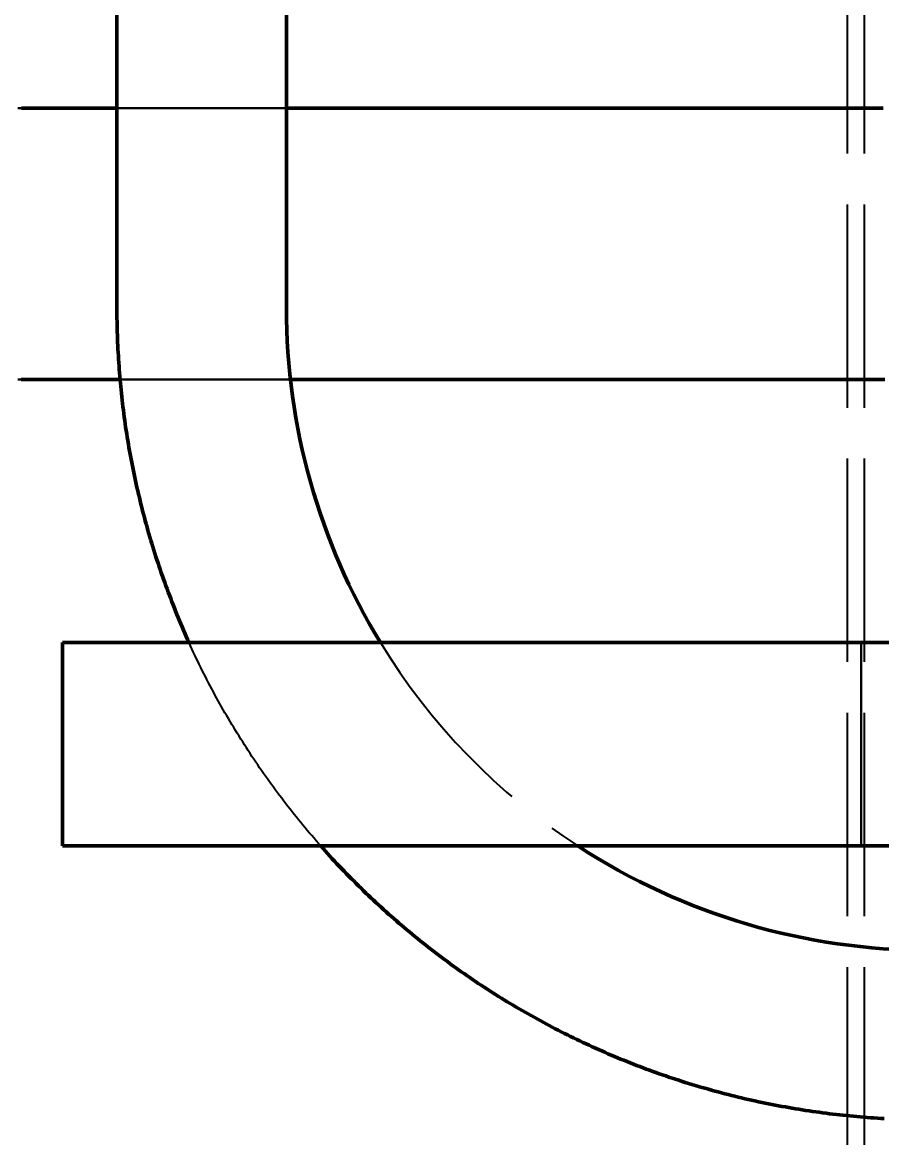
# Model space of a CAD drawing. Header units: millimetres. Extents: x 0 to 594, y 0 to 420.
# Drawn here: x 82.13 to 94.8, y 276.55 to 293.01 of the extents above; entities that cross this region are included whole.
import ezdxf

# ---------------------------------------------------------------- set-up
doc = ezdxf.new("R2010")
doc.units = ezdxf.units.MM
doc.linetypes.add('ISO02-TRAZOS', pattern=[3.75, 3, -0.75])
for name, color, linetype, lineweight in [('01-VISIBLE', 7, 'CONTINUOUS', 50), ('02-OCULTA', 4, 'ISO02-TRAZOS', 25), ('04-COTA', 3, 'CONTINUOUS', 25)]:
    doc.layers.add(name, color=color, linetype=linetype, lineweight=lineweight)
doc.styles.add('ISO3098', font='isocpeur.ttf')
doc.dimstyles.new('FLAMA-ISO', dxfattribs={"dimtxt": 3.5, "dimasz": 3, "dimexe": 2, "dimexo": 1, "dimgap": 1, "dimtad": 1, "dimdec": 1, "dimtxsty": 'ISO3098', "dimcen": 2.5, "dimclrd": 3, "dimclre": 3, "dimclrt": 3, "dimazin": 3, "dimtfac": 1, "dimtmove": 0, "dimatfit": 3, "dimlwd": 25, "dimlwe": 25})

msp = doc.modelspace()

# ---------------------------------------------------------------- linework, layer by layer
at = {"layer": '01-VISIBLE'}
for p, q in [((83.525, 288.791), (83.525, 313.833)), ((86.025, 288.791), (86.025, 313.833)), ((82.725, 280.856), (82.725, 283.856)), ((82.725, 283.856), (108.275, 283.856)), ((82.725, 280.856), (108.275, 280.856))]:
    msp.add_line(p, q, dxfattribs=at)
for points in [[(82.119, 291.74), (82.169, 291.74), (82.219, 291.74), (82.269, 291.74), (82.32, 291.74), (82.37, 291.74), (82.42, 291.74), (82.47, 291.74), (82.52, 291.74), (82.571, 291.74), (82.621, 291.74), (82.671, 291.74), (82.721, 291.74), (82.772, 291.74), (82.822, 291.74), (82.872, 291.74), (82.922, 291.74), (82.972, 291.74), (83.023, 291.74), (83.073, 291.74), (83.123, 291.74), (83.173, 291.74), (83.224, 291.74), (83.274, 291.74), (83.324, 291.74), (83.374, 291.74), (83.425, 291.74), (83.475, 291.74), (83.525, 291.74)], [(86.025, 291.74), (86.075, 291.74), (86.125, 291.74), (86.175, 291.74), (86.225, 291.74), (86.275, 291.74), (86.325, 291.74), (86.375, 291.74), (86.425, 291.74), (86.475, 291.74), (86.525, 291.74), (86.575, 291.74), (86.625, 291.74), (86.675, 291.74), (86.725, 291.74), (86.775, 291.74), (86.825, 291.74), (86.875, 291.74), (86.925, 291.74), (86.975, 291.74), (87.025, 291.74), (87.075, 291.74), (87.125, 291.74), (87.175, 291.74), (87.225, 291.74), (87.275, 291.74), (87.325, 291.74), (87.375, 291.74), (87.425, 291.74), (87.475, 291.74), (87.525, 291.74), (87.575, 291.74), (87.625, 291.74), (87.675, 291.74), (87.725, 291.74), (87.775, 291.74), (87.825, 291.74), (87.875, 291.74), (87.925, 291.74), (87.975, 291.74), (88.025, 291.74), (88.075, 291.74), (88.125, 291.74), (88.175, 291.74), (88.225, 291.74), (88.275, 291.74), (88.325, 291.74), (88.375, 291.74), (88.425, 291.74), (88.475, 291.74), (88.525, 291.74), (88.575, 291.74), (88.625, 291.74), (88.675, 291.74), (88.725, 291.74), (88.775, 291.74), (88.825, 291.74), (88.875, 291.74), (88.925, 291.74), (88.975, 291.74), (89.025, 291.74), (89.075, 291.74), (89.125, 291.74), (89.175, 291.74), (89.225, 291.74), (89.275, 291.74), (89.325, 291.74), (89.375, 291.74), (89.425, 291.74), (89.475, 291.74), (89.525, 291.74), (89.575, 291.74), (89.625, 291.74), (89.675, 291.74), (89.725, 291.74), (89.775, 291.74), (89.825, 291.74), (89.875, 291.74), (89.925, 291.74), (89.975, 291.74), (90.025, 291.74), (90.075, 291.74), (90.125, 291.74), (90.175, 291.74), (90.225, 291.74), (90.275, 291.74), (90.325, 291.74), (90.375, 291.74), (90.425, 291.74), (90.475, 291.74), (90.525, 291.74), (90.575, 291.74), (90.625, 291.74), (90.675, 291.74), (90.725, 291.74), (90.775, 291.74), (90.825, 291.74), (90.875, 291.74), (90.925, 291.74), (90.975, 291.74), (91.025, 291.74), (91.075, 291.74), (91.125, 291.74), (91.175, 291.74), (91.225, 291.74), (91.275, 291.74), (91.325, 291.74), (91.375, 291.74), (91.425, 291.74), (91.475, 291.74), (91.525, 291.74), (91.575, 291.74), (91.625, 291.74), (91.675, 291.74), (91.725, 291.74), (91.775, 291.74), (91.825, 291.74), (91.875, 291.74), (91.925, 291.74), (91.975, 291.74), (92.025, 291.74), (92.075, 291.74), (92.125, 291.74), (92.175, 291.74), (92.225, 291.74), (92.275, 291.74), (92.325, 291.74), (92.375, 291.74), (92.425, 291.74), (92.475, 291.74), (92.525, 291.74), (92.575, 291.74), (92.625, 291.74), (92.675, 291.74), (92.725, 291.74), (92.775, 291.74), (92.825, 291.74), (92.875, 291.74), (92.925, 291.74), (92.975, 291.74), (93.025, 291.74), (93.075, 291.74), (93.125, 291.74), (93.175, 291.74), (93.225, 291.74), (93.275, 291.74), (93.325, 291.74), (93.375, 291.74), (93.425, 291.74), (93.475, 291.74), (93.525, 291.74), (93.575, 291.74), (93.625, 291.74), (93.675, 291.74), (93.725, 291.74), (93.775, 291.74), (93.825, 291.74), (93.875, 291.74), (93.925, 291.74), (93.975, 291.74), (94.025, 291.74), (94.075, 291.74), (94.125, 291.74), (94.175, 291.74), (94.225, 291.74), (94.275, 291.74), (94.325, 291.74), (94.375, 291.74), (94.425, 291.74), (94.475, 291.74), (94.525, 291.74), (94.575, 291.74), (94.625, 291.74), (94.675, 291.74), (94.725, 291.74), (94.775, 291.74), (94.825, 291.74)], [(84.589, 283.856), (84.568, 283.902), (84.548, 283.948), (84.528, 283.994), (84.508, 284.04), (84.488, 284.087), (84.468, 284.133), (84.449, 284.179), (84.429, 284.226), (84.41, 284.272), (84.391, 284.319), (84.373, 284.366), (84.354, 284.413), (84.336, 284.46), (84.318, 284.507), (84.3, 284.554), (84.282, 284.601), (84.264, 284.648), (84.247, 284.695), (84.23, 284.743), (84.213, 284.79), (84.196, 284.838), (84.18, 284.885), (84.164, 284.933), (84.147, 284.981), (84.132, 285.028), (84.116, 285.076), (84.1, 285.124), (84.085, 285.172), (84.07, 285.22), (84.055, 285.268), (84.04, 285.316), (84.026, 285.365), (84.011, 285.413), (83.997, 285.461), (83.983, 285.51), (83.97, 285.558), (83.956, 285.607), (83.943, 285.655), (83.93, 285.704), (83.917, 285.752), (83.904, 285.801), (83.892, 285.85), (83.88, 285.899), (83.867, 285.948), (83.856, 285.997), (83.844, 286.046), (83.833, 286.095), (83.821, 286.144), (83.81, 286.193), (83.799, 286.242), (83.789, 286.291), (83.778, 286.341), (83.768, 286.39), (83.758, 286.439), (83.748, 286.489), (83.739, 286.538), (83.729, 286.588), (83.72, 286.637), (83.711, 286.687), (83.703, 286.736), (83.694, 286.786), (83.686, 286.836), (83.678, 286.885), (83.67, 286.935), (83.662, 286.985), (83.654, 287.035), (83.647, 287.085), (83.64, 287.134), (83.633, 287.184), (83.627, 287.234), (83.62, 287.284), (83.614, 287.334), (83.608, 287.384), (83.602, 287.434), (83.597, 287.484), (83.591, 287.534), (83.586, 287.584), (83.581, 287.634), (83.576, 287.685), (83.572, 287.735), (83.567, 287.785), (83.563, 287.835), (83.559, 287.885), (83.556, 287.936), (83.552, 287.986), (83.549, 288.036), (83.546, 288.086), (83.543, 288.137), (83.54, 288.187), (83.538, 288.237), (83.536, 288.288), (83.534, 288.338), (83.532, 288.388), (83.53, 288.439), (83.529, 288.489), (83.528, 288.539), (83.527, 288.59), (83.526, 288.64), (83.525, 288.69), (83.525, 288.741), (83.525, 288.791)], [(82.115, 287.74), (82.166, 287.74), (82.216, 287.74), (82.266, 287.74), (82.316, 287.74), (82.366, 287.74), (82.417, 287.74), (82.467, 287.74), (82.517, 287.74), (82.567, 287.74), (82.617, 287.74), (82.668, 287.74), (82.718, 287.74), (82.768, 287.74), (82.818, 287.74), (82.868, 287.74), (82.919, 287.74), (82.969, 287.74), (83.019, 287.74), (83.069, 287.74), (83.119, 287.74), (83.17, 287.74), (83.22, 287.74), (83.27, 287.74), (83.32, 287.74), (83.37, 287.74), (83.421, 287.74), (83.471, 287.74), (83.521, 287.74), (83.571, 287.74)], [(86.083, 287.74), (86.134, 287.74), (86.184, 287.74), (86.234, 287.74), (86.284, 287.74), (86.334, 287.74), (86.384, 287.74), (86.434, 287.74), (86.484, 287.74), (86.534, 287.74), (86.584, 287.74), (86.634, 287.74), (86.685, 287.74), (86.735, 287.74), (86.785, 287.74), (86.835, 287.74), (86.885, 287.74), (86.935, 287.74), (86.985, 287.74), (87.035, 287.74), (87.085, 287.74), (87.135, 287.74), (87.185, 287.74), (87.235, 287.74), (87.286, 287.74), (87.336, 287.74), (87.386, 287.74), (87.436, 287.74), (87.486, 287.74), (87.536, 287.74), (87.586, 287.74), (87.636, 287.74), (87.686, 287.74), (87.736, 287.74), (87.786, 287.74), (87.837, 287.74), (87.887, 287.74), (87.937, 287.74), (87.987, 287.74), (88.037, 287.74), (88.087, 287.74), (88.137, 287.74), (88.187, 287.74), (88.237, 287.74), (88.287, 287.74), (88.337, 287.74), (88.388, 287.74), (88.438, 287.74), (88.488, 287.74), (88.538, 287.74), (88.588, 287.74), (88.638, 287.74), (88.688, 287.74), (88.738, 287.74), (88.788, 287.74), (88.838, 287.74), (88.888, 287.74), (88.938, 287.74), (88.989, 287.74), (89.039, 287.74), (89.089, 287.74), (89.139, 287.74), (89.189, 287.74), (89.239, 287.74), (89.289, 287.74), (89.339, 287.74), (89.389, 287.74), (89.439, 287.74), (89.489, 287.74), (89.54, 287.74), (89.59, 287.74), (89.64, 287.74), (89.69, 287.74), (89.74, 287.74), (89.79, 287.74), (89.84, 287.74), (89.89, 287.74), (89.94, 287.74), (89.99, 287.74), (90.04, 287.74), (90.091, 287.74), (90.141, 287.74), (90.191, 287.74), (90.241, 287.74), (90.291, 287.74), (90.341, 287.74), (90.391, 287.74), (90.441, 287.74), (90.491, 287.74), (90.541, 287.74), (90.591, 287.74), (90.641, 287.74), (90.692, 287.74), (90.742, 287.74), (90.792, 287.74), (90.842, 287.74), (90.892, 287.74), (90.942, 287.74), (90.992, 287.74), (91.042, 287.74), (91.092, 287.74), (91.142, 287.74), (91.192, 287.74), (91.243, 287.74), (91.293, 287.74), (91.343, 287.74), (91.393, 287.74), (91.443, 287.74), (91.493, 287.74), (91.543, 287.74), (91.593, 287.74), (91.643, 287.74), (91.693, 287.74), (91.743, 287.74), (91.793, 287.74), (91.844, 287.74), (91.894, 287.74), (91.944, 287.74), (91.994, 287.74), (92.044, 287.74), (92.094, 287.74), (92.144, 287.74), (92.194, 287.74), (92.244, 287.74), (92.294, 287.74), (92.344, 287.74), (92.395, 287.74), (92.445, 287.74), (92.495, 287.74), (92.545, 287.74), (92.595, 287.74), (92.645, 287.74), (92.695, 287.74), (92.745, 287.74), (92.795, 287.74), (92.845, 287.74), (92.895, 287.74), (92.946, 287.74), (92.996, 287.74), (93.046, 287.74), (93.096, 287.74), (93.146, 287.74), (93.196, 287.74), (93.246, 287.74), (93.296, 287.74), (93.346, 287.74), (93.396, 287.74), (93.446, 287.74), (93.496, 287.74), (93.547, 287.74), (93.597, 287.74), (93.647, 287.74), (93.697, 287.74), (93.747, 287.74), (93.797, 287.74), (93.847, 287.74), (93.897, 287.74), (93.947, 287.74), (93.997, 287.74), (94.047, 287.74), (94.098, 287.74), (94.148, 287.74), (94.198, 287.74), (94.248, 287.74), (94.298, 287.74), (94.348, 287.74), (94.398, 287.74), (94.448, 287.74), (94.498, 287.74), (94.548, 287.74), (94.598, 287.74), (94.649, 287.74), (94.699, 287.74), (94.749, 287.74), (94.799, 287.74), (94.849, 287.74)], [(94.841, 276.834), (94.791, 276.837), (94.74, 276.84), (94.69, 276.843), (94.639, 276.847), (94.589, 276.851), (94.538, 276.855), (94.488, 276.859), (94.437, 276.863), (94.387, 276.868), (94.336, 276.873), (94.286, 276.878), (94.235, 276.883), (94.185, 276.888), (94.135, 276.894), (94.084, 276.9), (94.034, 276.906), (93.984, 276.912), (93.933, 276.919), (93.883, 276.926), (93.833, 276.933), (93.783, 276.94), (93.733, 276.947), (93.682, 276.955), (93.632, 276.963), (93.582, 276.971), (93.532, 276.979), (93.482, 276.987), (93.432, 276.996), (93.383, 277.005), (93.333, 277.014), (93.283, 277.023), (93.233, 277.033), (93.183, 277.042), (93.134, 277.052), (93.084, 277.062), (93.034, 277.073), (92.985, 277.083), (92.935, 277.094), (92.886, 277.105), (92.836, 277.116), (92.787, 277.127), (92.738, 277.139), (92.688, 277.151), (92.639, 277.163), (92.59, 277.175), (92.541, 277.187), (92.492, 277.2), (92.443, 277.213), (92.394, 277.226), (92.345, 277.239), (92.296, 277.253), (92.247, 277.266), (92.198, 277.28), (92.15, 277.294), (92.101, 277.309), (92.052, 277.323), (92.004, 277.338), (91.955, 277.353), (91.907, 277.368), (91.859, 277.383), (91.811, 277.399), (91.762, 277.414), (91.714, 277.43), (91.666, 277.446), (91.618, 277.463), (91.57, 277.479), (91.522, 277.496), (91.475, 277.513), (91.427, 277.53), (91.379, 277.547), (91.332, 277.565), (91.284, 277.583), (91.237, 277.601), (91.19, 277.619), (91.142, 277.637), (91.095, 277.656), (91.048, 277.674), (91.001, 277.693), (90.954, 277.712), (90.907, 277.732), (90.861, 277.751), (90.814, 277.771), (90.767, 277.791), (90.721, 277.811), (90.674, 277.831), (90.628, 277.852), (90.582, 277.873), (90.536, 277.894), (90.489, 277.915), (90.443, 277.936), (90.398, 277.957), (90.352, 277.979), (90.306, 278.001), (90.26, 278.023), (90.215, 278.045), (90.169, 278.068), (90.124, 278.09), (90.079, 278.113), (90.034, 278.136), (89.989, 278.16), (89.944, 278.183), (89.899, 278.207), (89.854, 278.23), (89.81, 278.254), (89.765, 278.279), (89.721, 278.303), (89.676, 278.328), (89.632, 278.352), (89.588, 278.377), (89.544, 278.402), (89.5, 278.428), (89.456, 278.453), (89.412, 278.479), (89.369, 278.505), (89.325, 278.531), (89.282, 278.557), (89.239, 278.583), (89.196, 278.61), (89.153, 278.637), (89.11, 278.664), (89.067, 278.691), (89.024, 278.718), (88.982, 278.746), (88.939, 278.773), (88.897, 278.801), (88.855, 278.829), (88.812, 278.857), (88.77, 278.886), (88.729, 278.914), (88.687, 278.943), (88.645, 278.972), (88.604, 279.001), (88.562, 279.03), (88.521, 279.06), (88.48, 279.089), (88.439, 279.119), (88.398, 279.149), (88.357, 279.179), (88.317, 279.21), (88.276, 279.24), (88.236, 279.271), (88.196, 279.302), (88.156, 279.333), (88.116, 279.364), (88.076, 279.395), (88.036, 279.427), (87.997, 279.458), (87.957, 279.49), (87.918, 279.522), (87.879, 279.554), (87.84, 279.587), (87.801, 279.619), (87.762, 279.652), (87.723, 279.685), (87.685, 279.718), (87.647, 279.751), (87.608, 279.784), (87.57, 279.818), (87.532, 279.851), (87.495, 279.885), (87.457, 279.919), (87.42, 279.953), (87.382, 279.987), (87.345, 280.022), (87.308, 280.056), (87.271, 280.091), (87.234, 280.126), (87.198, 280.161), (87.161, 280.196), (87.125, 280.232), (87.089, 280.267), (87.053, 280.303), (87.017, 280.339), (86.981, 280.375), (86.946, 280.411), (86.91, 280.447), (86.875, 280.484), (86.84, 280.52), (86.805, 280.557), (86.77, 280.594), (86.736, 280.631), (86.701, 280.668), (86.667, 280.705), (86.633, 280.743), (86.599, 280.78), (86.565, 280.818), (86.531, 280.856)]]:
    msp.add_lwpolyline(points, dxfattribs=at)
for start, end in [(180, -148.6111), (-123.1264, -56.8736)]:
    msp.add_arc((95.5, 288.791), 9.475, start, end, dxfattribs=at)
at = {"layer": '02-OCULTA'}
for p, q in [((94.3, 257.32), (94.3, 358.898)), ((94.55, 257.32), (94.55, 358.898)), ((82.725, 280.856), (82.725, 283.856)), ((82.725, 283.856), (94.5, 283.856)), ((94.5, 283.856), (96.5, 283.856)), ((94.5, 283.856), (94.5, 280.856)), ((94.5, 280.856), (94.5, 283.856)), ((82.725, 280.856), (94.5, 280.856)), ((94.5, 280.856), (96.5, 280.856))]:
    msp.add_line(p, q, dxfattribs=at)
for points in [[(82.066, 291.74), (82.163, 291.74), (82.26, 291.74), (82.358, 291.74), (82.455, 291.74), (82.553, 291.74), (82.65, 291.74), (82.747, 291.74), (82.845, 291.74), (82.942, 291.74), (83.039, 291.74), (83.137, 291.74), (83.234, 291.74), (83.331, 291.74), (83.429, 291.74), (83.526, 291.74), (83.623, 291.74), (83.721, 291.74), (83.818, 291.74), (83.915, 291.74), (84.013, 291.74), (84.11, 291.74), (84.207, 291.74), (84.305, 291.74), (84.402, 291.74), (84.499, 291.74), (84.597, 291.74), (84.694, 291.74), (84.792, 291.74), (84.889, 291.74), (84.986, 291.74), (85.084, 291.74), (85.181, 291.74), (85.278, 291.74), (85.376, 291.74), (85.473, 291.74), (85.57, 291.74), (85.668, 291.74), (85.765, 291.74), (85.862, 291.74), (85.96, 291.74), (86.057, 291.74), (86.154, 291.74), (86.252, 291.74), (86.349, 291.74), (86.446, 291.74), (86.544, 291.74), (86.641, 291.74), (86.739, 291.74), (86.836, 291.74), (86.933, 291.74), (87.031, 291.74), (87.128, 291.74), (87.225, 291.74), (87.323, 291.74), (87.42, 291.74), (87.517, 291.74), (87.615, 291.74), (87.712, 291.74), (87.809, 291.74), (87.907, 291.74), (88.004, 291.74), (88.101, 291.74), (88.199, 291.74), (88.296, 291.74), (88.393, 291.74), (88.491, 291.74), (88.588, 291.74), (88.686, 291.74), (88.783, 291.74), (88.88, 291.74), (88.978, 291.74), (89.075, 291.74), (89.172, 291.74), (89.27, 291.74), (89.367, 291.74), (89.464, 291.74), (89.562, 291.74), (89.659, 291.74), (89.756, 291.74), (89.854, 291.74), (89.951, 291.74), (90.048, 291.74), (90.146, 291.74), (90.243, 291.74), (90.34, 291.74), (90.438, 291.74), (90.535, 291.74), (90.633, 291.74), (90.73, 291.74), (90.827, 291.74), (90.925, 291.74), (91.022, 291.74), (91.119, 291.74), (91.217, 291.74), (91.314, 291.74), (91.411, 291.74), (91.509, 291.74), (91.606, 291.74), (91.703, 291.74), (91.801, 291.74), (91.898, 291.74), (91.995, 291.74), (92.093, 291.74), (92.19, 291.74), (92.287, 291.74), (92.385, 291.74), (92.482, 291.74), (92.58, 291.74), (92.677, 291.74), (92.774, 291.74), (92.872, 291.74), (92.969, 291.74), (93.066, 291.74), (93.164, 291.74), (93.261, 291.74), (93.358, 291.74), (93.456, 291.74), (93.553, 291.74), (93.65, 291.74), (93.748, 291.74), (93.845, 291.74), (93.942, 291.74), (94.04, 291.74), (94.137, 291.74), (94.234, 291.74), (94.332, 291.74), (94.429, 291.74), (94.527, 291.74), (94.624, 291.74), (94.721, 291.74), (94.819, 291.74)], [(94.819, 291.74), (94.721, 291.74), (94.624, 291.74), (94.527, 291.74), (94.429, 291.74), (94.332, 291.74), (94.234, 291.74), (94.137, 291.74), (94.04, 291.74), (93.942, 291.74), (93.845, 291.74), (93.748, 291.74), (93.65, 291.74), (93.553, 291.74), (93.456, 291.74), (93.358, 291.74), (93.261, 291.74), (93.164, 291.74), (93.066, 291.74), (92.969, 291.74), (92.872, 291.74), (92.774, 291.74), (92.677, 291.74), (92.58, 291.74), (92.482, 291.74), (92.385, 291.74), (92.287, 291.74), (92.19, 291.74), (92.093, 291.74), (91.995, 291.74), (91.898, 291.74), (91.801, 291.74), (91.703, 291.74), (91.606, 291.74), (91.509, 291.74), (91.411, 291.74), (91.314, 291.74), (91.217, 291.74), (91.119, 291.74), (91.022, 291.74), (90.925, 291.74), (90.827, 291.74), (90.73, 291.74), (90.633, 291.74), (90.535, 291.74), (90.438, 291.74), (90.34, 291.74), (90.243, 291.74), (90.146, 291.74), (90.048, 291.74), (89.951, 291.74), (89.854, 291.74), (89.756, 291.74), (89.659, 291.74), (89.562, 291.74), (89.464, 291.74), (89.367, 291.74), (89.27, 291.74), (89.172, 291.74), (89.075, 291.74), (88.978, 291.74), (88.88, 291.74), (88.783, 291.74), (88.686, 291.74), (88.588, 291.74), (88.491, 291.74), (88.393, 291.74), (88.296, 291.74), (88.199, 291.74), (88.101, 291.74), (88.004, 291.74), (87.907, 291.74), (87.809, 291.74), (87.712, 291.74), (87.615, 291.74), (87.517, 291.74), (87.42, 291.74), (87.323, 291.74), (87.225, 291.74), (87.128, 291.74), (87.031, 291.74), (86.933, 291.74), (86.836, 291.74), (86.739, 291.74), (86.641, 291.74), (86.544, 291.74), (86.446, 291.74), (86.349, 291.74), (86.252, 291.74), (86.154, 291.74), (86.057, 291.74), (85.96, 291.74), (85.862, 291.74), (85.765, 291.74), (85.668, 291.74), (85.57, 291.74), (85.473, 291.74), (85.376, 291.74), (85.278, 291.74), (85.181, 291.74), (85.084, 291.74), (84.986, 291.74), (84.889, 291.74), (84.792, 291.74), (84.694, 291.74), (84.597, 291.74), (84.499, 291.74), (84.402, 291.74), (84.305, 291.74), (84.207, 291.74), (84.11, 291.74), (84.013, 291.74), (83.915, 291.74), (83.818, 291.74), (83.721, 291.74), (83.623, 291.74), (83.526, 291.74), (83.429, 291.74), (83.331, 291.74), (83.234, 291.74), (83.137, 291.74), (83.039, 291.74), (82.942, 291.74), (82.845, 291.74), (82.747, 291.74), (82.65, 291.74), (82.553, 291.74), (82.455, 291.74), (82.358, 291.74), (82.26, 291.74), (82.163, 291.74), (82.066, 291.74)], [(94.805, 291.74), (94.706, 291.74), (94.606, 291.74), (94.507, 291.74), (94.408, 291.74), (94.308, 291.74), (94.209, 291.74), (94.11, 291.74), (94.01, 291.74), (93.911, 291.74), (93.812, 291.74), (93.713, 291.74), (93.613, 291.74), (93.514, 291.74), (93.415, 291.74), (93.315, 291.74), (93.216, 291.74), (93.117, 291.74), (93.017, 291.74), (92.918, 291.74), (92.819, 291.74), (92.72, 291.74), (92.62, 291.74), (92.521, 291.74), (92.422, 291.74), (92.322, 291.74), (92.223, 291.74), (92.124, 291.74), (92.024, 291.74), (91.925, 291.74), (91.826, 291.74), (91.726, 291.74), (91.627, 291.74), (91.528, 291.74), (91.429, 291.74), (91.329, 291.74), (91.23, 291.74), (91.131, 291.74), (91.031, 291.74), (90.932, 291.74), (90.833, 291.74), (90.733, 291.74), (90.634, 291.74), (90.535, 291.74), (90.436, 291.74), (90.336, 291.74), (90.237, 291.74), (90.138, 291.74), (90.038, 291.74), (89.939, 291.74), (89.84, 291.74), (89.74, 291.74), (89.641, 291.74), (89.542, 291.74), (89.442, 291.74), (89.343, 291.74), (89.244, 291.74), (89.145, 291.74), (89.045, 291.74), (88.946, 291.74), (88.847, 291.74), (88.747, 291.74), (88.648, 291.74), (88.549, 291.74), (88.449, 291.74), (88.35, 291.74), (88.251, 291.74), (88.152, 291.74), (88.052, 291.74), (87.953, 291.74), (87.854, 291.74), (87.754, 291.74), (87.655, 291.74), (87.556, 291.74), (87.456, 291.74), (87.357, 291.74), (87.258, 291.74), (87.159, 291.74), (87.059, 291.74), (86.96, 291.74), (86.861, 291.74), (86.761, 291.74), (86.662, 291.74), (86.563, 291.74), (86.463, 291.74), (86.364, 291.74), (86.265, 291.74), (86.165, 291.74), (86.066, 291.74), (85.967, 291.74), (85.868, 291.74), (85.768, 291.74), (85.669, 291.74), (85.57, 291.74), (85.47, 291.74), (85.371, 291.74), (85.272, 291.74), (85.172, 291.74), (85.073, 291.74), (84.974, 291.74), (84.875, 291.74), (84.775, 291.74), (84.676, 291.74), (84.577, 291.74), (84.477, 291.74), (84.378, 291.74), (84.279, 291.74), (84.179, 291.74), (84.08, 291.74), (83.981, 291.74), (83.881, 291.74), (83.782, 291.74), (83.683, 291.74), (83.584, 291.74), (83.484, 291.74), (83.385, 291.74), (83.286, 291.74), (83.186, 291.74), (83.087, 291.74), (82.988, 291.74), (82.888, 291.74), (82.789, 291.74), (82.69, 291.74), (82.591, 291.74), (82.491, 291.74), (82.392, 291.74), (82.293, 291.74), (82.193, 291.74), (82.094, 291.74)], [(83.525, 291.74), (83.576, 291.74), (83.627, 291.74), (83.678, 291.74), (83.729, 291.74), (83.78, 291.74), (83.831, 291.74), (83.882, 291.74), (83.933, 291.74), (83.984, 291.74), (84.035, 291.74), (84.086, 291.74), (84.137, 291.74), (84.188, 291.74), (84.239, 291.74), (84.29, 291.74), (84.341, 291.74), (84.392, 291.74), (84.443, 291.74), (84.494, 291.74), (84.545, 291.74), (84.596, 291.74), (84.647, 291.74), (84.698, 291.74), (84.749, 291.74), (84.801, 291.74), (84.852, 291.74), (84.903, 291.74), (84.954, 291.74), (85.005, 291.74), (85.056, 291.74), (85.107, 291.74), (85.158, 291.74), (85.209, 291.74), (85.26, 291.74), (85.311, 291.74), (85.362, 291.74), (85.413, 291.74), (85.464, 291.74), (85.515, 291.74), (85.566, 291.74), (85.617, 291.74), (85.668, 291.74), (85.719, 291.74), (85.77, 291.74), (85.821, 291.74), (85.872, 291.74), (85.923, 291.74), (85.974, 291.74), (86.025, 291.74)], [(82.066, 287.74), (82.163, 287.74), (82.26, 287.74), (82.358, 287.74), (82.455, 287.74), (82.553, 287.74), (82.65, 287.74), (82.747, 287.74), (82.845, 287.74), (82.942, 287.74), (83.039, 287.74), (83.137, 287.74), (83.234, 287.74), (83.331, 287.74), (83.429, 287.74), (83.526, 287.74), (83.623, 287.74), (83.721, 287.74), (83.818, 287.74), (83.915, 287.74), (84.013, 287.74), (84.11, 287.74), (84.207, 287.74), (84.305, 287.74), (84.402, 287.74), (84.499, 287.74), (84.597, 287.74), (84.694, 287.74), (84.792, 287.74), (84.889, 287.74), (84.986, 287.74), (85.084, 287.74), (85.181, 287.74), (85.278, 287.74), (85.376, 287.74), (85.473, 287.74), (85.57, 287.74), (85.668, 287.74), (85.765, 287.74), (85.862, 287.74), (85.96, 287.74), (86.057, 287.74), (86.154, 287.74), (86.252, 287.74), (86.349, 287.74), (86.446, 287.74), (86.544, 287.74), (86.641, 287.74), (86.739, 287.74), (86.836, 287.74), (86.933, 287.74), (87.031, 287.74), (87.128, 287.74), (87.225, 287.74), (87.323, 287.74), (87.42, 287.74), (87.517, 287.74), (87.615, 287.74), (87.712, 287.74), (87.809, 287.74), (87.907, 287.74), (88.004, 287.74), (88.101, 287.74), (88.199, 287.74), (88.296, 287.74), (88.393, 287.74), (88.491, 287.74), (88.588, 287.74), (88.686, 287.74), (88.783, 287.74), (88.88, 287.74), (88.978, 287.74), (89.075, 287.74), (89.172, 287.74), (89.27, 287.74), (89.367, 287.74), (89.464, 287.74), (89.562, 287.74), (89.659, 287.74), (89.756, 287.74), (89.854, 287.74), (89.951, 287.74), (90.048, 287.74), (90.146, 287.74), (90.243, 287.74), (90.34, 287.74), (90.438, 287.74), (90.535, 287.74), (90.633, 287.74), (90.73, 287.74), (90.827, 287.74), (90.925, 287.74), (91.022, 287.74), (91.119, 287.74), (91.217, 287.74), (91.314, 287.74), (91.411, 287.74), (91.509, 287.74), (91.606, 287.74), (91.703, 287.74), (91.801, 287.74), (91.898, 287.74), (91.995, 287.74), (92.093, 287.74), (92.19, 287.74), (92.287, 287.74), (92.385, 287.74), (92.482, 287.74), (92.58, 287.74), (92.677, 287.74), (92.774, 287.74), (92.872, 287.74), (92.969, 287.74), (93.066, 287.74), (93.164, 287.74), (93.261, 287.74), (93.358, 287.74), (93.456, 287.74), (93.553, 287.74), (93.65, 287.74), (93.748, 287.74), (93.845, 287.74), (93.942, 287.74), (94.04, 287.74), (94.137, 287.74), (94.234, 287.74), (94.332, 287.74), (94.429, 287.74), (94.527, 287.74), (94.624, 287.74), (94.721, 287.74), (94.819, 287.74)], [(94.819, 287.74), (94.721, 287.74), (94.624, 287.74), (94.527, 287.74), (94.429, 287.74), (94.332, 287.74), (94.234, 287.74), (94.137, 287.74), (94.04, 287.74), (93.942, 287.74), (93.845, 287.74), (93.748, 287.74), (93.65, 287.74), (93.553, 287.74), (93.456, 287.74), (93.358, 287.74), (93.261, 287.74), (93.164, 287.74), (93.066, 287.74), (92.969, 287.74), (92.872, 287.74), (92.774, 287.74), (92.677, 287.74), (92.58, 287.74), (92.482, 287.74), (92.385, 287.74), (92.287, 287.74), (92.19, 287.74), (92.093, 287.74), (91.995, 287.74), (91.898, 287.74), (91.801, 287.74), (91.703, 287.74), (91.606, 287.74), (91.509, 287.74), (91.411, 287.74), (91.314, 287.74), (91.217, 287.74), (91.119, 287.74), (91.022, 287.74), (90.925, 287.74), (90.827, 287.74), (90.73, 287.74), (90.633, 287.74), (90.535, 287.74), (90.438, 287.74), (90.34, 287.74), (90.243, 287.74), (90.146, 287.74), (90.048, 287.74), (89.951, 287.74), (89.854, 287.74), (89.756, 287.74), (89.659, 287.74), (89.562, 287.74), (89.464, 287.74), (89.367, 287.74), (89.27, 287.74), (89.172, 287.74), (89.075, 287.74), (88.978, 287.74), (88.88, 287.74), (88.783, 287.74), (88.686, 287.74), (88.588, 287.74), (88.491, 287.74), (88.393, 287.74), (88.296, 287.74), (88.199, 287.74), (88.101, 287.74), (88.004, 287.74), (87.907, 287.74), (87.809, 287.74), (87.712, 287.74), (87.615, 287.74), (87.517, 287.74), (87.42, 287.74), (87.323, 287.74), (87.225, 287.74), (87.128, 287.74), (87.031, 287.74), (86.933, 287.74), (86.836, 287.74), (86.739, 287.74), (86.641, 287.74), (86.544, 287.74), (86.446, 287.74), (86.349, 287.74), (86.252, 287.74), (86.154, 287.74), (86.057, 287.74), (85.96, 287.74), (85.862, 287.74), (85.765, 287.74), (85.668, 287.74), (85.57, 287.74), (85.473, 287.74), (85.376, 287.74), (85.278, 287.74), (85.181, 287.74), (85.084, 287.74), (84.986, 287.74), (84.889, 287.74), (84.792, 287.74), (84.694, 287.74), (84.597, 287.74), (84.499, 287.74), (84.402, 287.74), (84.305, 287.74), (84.207, 287.74), (84.11, 287.74), (84.013, 287.74), (83.915, 287.74), (83.818, 287.74), (83.721, 287.74), (83.623, 287.74), (83.526, 287.74), (83.429, 287.74), (83.331, 287.74), (83.234, 287.74), (83.137, 287.74), (83.039, 287.74), (82.942, 287.74), (82.845, 287.74), (82.747, 287.74), (82.65, 287.74), (82.553, 287.74), (82.455, 287.74), (82.358, 287.74), (82.26, 287.74), (82.163, 287.74), (82.066, 287.74)], [(94.805, 287.74), (94.706, 287.74), (94.606, 287.74), (94.507, 287.74), (94.408, 287.74), (94.308, 287.74), (94.209, 287.74), (94.11, 287.74), (94.01, 287.74), (93.911, 287.74), (93.812, 287.74), (93.713, 287.74), (93.613, 287.74), (93.514, 287.74), (93.415, 287.74), (93.315, 287.74), (93.216, 287.74), (93.117, 287.74), (93.017, 287.74), (92.918, 287.74), (92.819, 287.74), (92.72, 287.74), (92.62, 287.74), (92.521, 287.74), (92.422, 287.74), (92.322, 287.74), (92.223, 287.74), (92.124, 287.74), (92.024, 287.74), (91.925, 287.74), (91.826, 287.74), (91.726, 287.74), (91.627, 287.74), (91.528, 287.74), (91.429, 287.74), (91.329, 287.74), (91.23, 287.74), (91.131, 287.74), (91.031, 287.74), (90.932, 287.74), (90.833, 287.74), (90.733, 287.74), (90.634, 287.74), (90.535, 287.74), (90.436, 287.74), (90.336, 287.74), (90.237, 287.74), (90.138, 287.74), (90.038, 287.74), (89.939, 287.74), (89.84, 287.74), (89.74, 287.74), (89.641, 287.74), (89.542, 287.74), (89.442, 287.74), (89.343, 287.74), (89.244, 287.74), (89.145, 287.74), (89.045, 287.74), (88.946, 287.74), (88.847, 287.74), (88.747, 287.74), (88.648, 287.74), (88.549, 287.74), (88.449, 287.74), (88.35, 287.74), (88.251, 287.74), (88.152, 287.74), (88.052, 287.74), (87.953, 287.74), (87.854, 287.74), (87.754, 287.74), (87.655, 287.74), (87.556, 287.74), (87.456, 287.74), (87.357, 287.74), (87.258, 287.74), (87.159, 287.74), (87.059, 287.74), (86.96, 287.74), (86.861, 287.74), (86.761, 287.74), (86.662, 287.74), (86.563, 287.74), (86.463, 287.74), (86.364, 287.74), (86.265, 287.74), (86.165, 287.74), (86.066, 287.74), (85.967, 287.74), (85.868, 287.74), (85.768, 287.74), (85.669, 287.74), (85.57, 287.74), (85.47, 287.74), (85.371, 287.74), (85.272, 287.74), (85.172, 287.74), (85.073, 287.74), (84.974, 287.74), (84.875, 287.74), (84.775, 287.74), (84.676, 287.74), (84.577, 287.74), (84.477, 287.74), (84.378, 287.74), (84.279, 287.74), (84.179, 287.74), (84.08, 287.74), (83.981, 287.74), (83.881, 287.74), (83.782, 287.74), (83.683, 287.74), (83.584, 287.74), (83.484, 287.74), (83.385, 287.74), (83.286, 287.74), (83.186, 287.74), (83.087, 287.74), (82.988, 287.74), (82.888, 287.74), (82.789, 287.74), (82.69, 287.74), (82.591, 287.74), (82.491, 287.74), (82.392, 287.74), (82.293, 287.74), (82.193, 287.74), (82.094, 287.74)], [(83.571, 287.74), (83.621, 287.74), (83.672, 287.74), (83.722, 287.74), (83.772, 287.74), (83.822, 287.74), (83.873, 287.74), (83.923, 287.74), (83.973, 287.74), (84.023, 287.74), (84.074, 287.74), (84.124, 287.74), (84.174, 287.74), (84.224, 287.74), (84.275, 287.74), (84.325, 287.74), (84.375, 287.74), (84.425, 287.74), (84.476, 287.74), (84.526, 287.74), (84.576, 287.74), (84.626, 287.74), (84.677, 287.74), (84.727, 287.74), (84.777, 287.74), (84.827, 287.74), (84.878, 287.74), (84.928, 287.74), (84.978, 287.74), (85.028, 287.74), (85.079, 287.74), (85.129, 287.74), (85.179, 287.74), (85.229, 287.74), (85.28, 287.74), (85.33, 287.74), (85.38, 287.74), (85.43, 287.74), (85.481, 287.74), (85.531, 287.74), (85.581, 287.74), (85.631, 287.74), (85.682, 287.74), (85.732, 287.74), (85.782, 287.74), (85.832, 287.74), (85.882, 287.74), (85.933, 287.74), (85.983, 287.74), (86.033, 287.74), (86.083, 287.74)], [(86.531, 280.856), (86.498, 280.894), (86.465, 280.932), (86.432, 280.97), (86.399, 281.008), (86.366, 281.047), (86.333, 281.086), (86.301, 281.124), (86.269, 281.163), (86.237, 281.202), (86.205, 281.241), (86.173, 281.281), (86.141, 281.32), (86.11, 281.36), (86.079, 281.399), (86.047, 281.439), (86.017, 281.479), (85.986, 281.519), (85.955, 281.559), (85.925, 281.6), (85.895, 281.64), (85.864, 281.681), (85.835, 281.721), (85.805, 281.762), (85.775, 281.803), (85.746, 281.844), (85.717, 281.886), (85.688, 281.927), (85.659, 281.968), (85.63, 282.01), (85.601, 282.052), (85.573, 282.093), (85.545, 282.135), (85.517, 282.177), (85.489, 282.22), (85.461, 282.262), (85.434, 282.304), (85.407, 282.347), (85.38, 282.39), (85.353, 282.432), (85.326, 282.475), (85.299, 282.518), (85.273, 282.561), (85.247, 282.604), (85.221, 282.648), (85.195, 282.691), (85.169, 282.735), (85.144, 282.778), (85.119, 282.822), (85.094, 282.866), (85.069, 282.91), (85.044, 282.954), (85.019, 282.998), (84.995, 283.042), (84.971, 283.087), (84.947, 283.131), (84.923, 283.176), (84.9, 283.22), (84.876, 283.265), (84.853, 283.31), (84.83, 283.355), (84.807, 283.4), (84.784, 283.445), (84.762, 283.491), (84.74, 283.536), (84.718, 283.581), (84.696, 283.627), (84.674, 283.673), (84.652, 283.718), (84.631, 283.764), (84.61, 283.81), (84.589, 283.856)]]:
    msp.add_lwpolyline(points, dxfattribs=at)
msp.add_arc((95.5, 288.791), 9.475, -148.6111, -123.1264, dxfattribs=at)

# ---------------------------------------------------------------- dimensions: what is measured, and where the dimension line sits
at = {"layer": '04-COTA'}
msp.add_linear_dim(base=(53, 250), p1=(76, 250), p2=(92.5, 360.518), angle=90, dimstyle='FLAMA-ISO', override={"dimlfac": 10}, dxfattribs=at).render()

doc.saveas('drawing.dxf')
